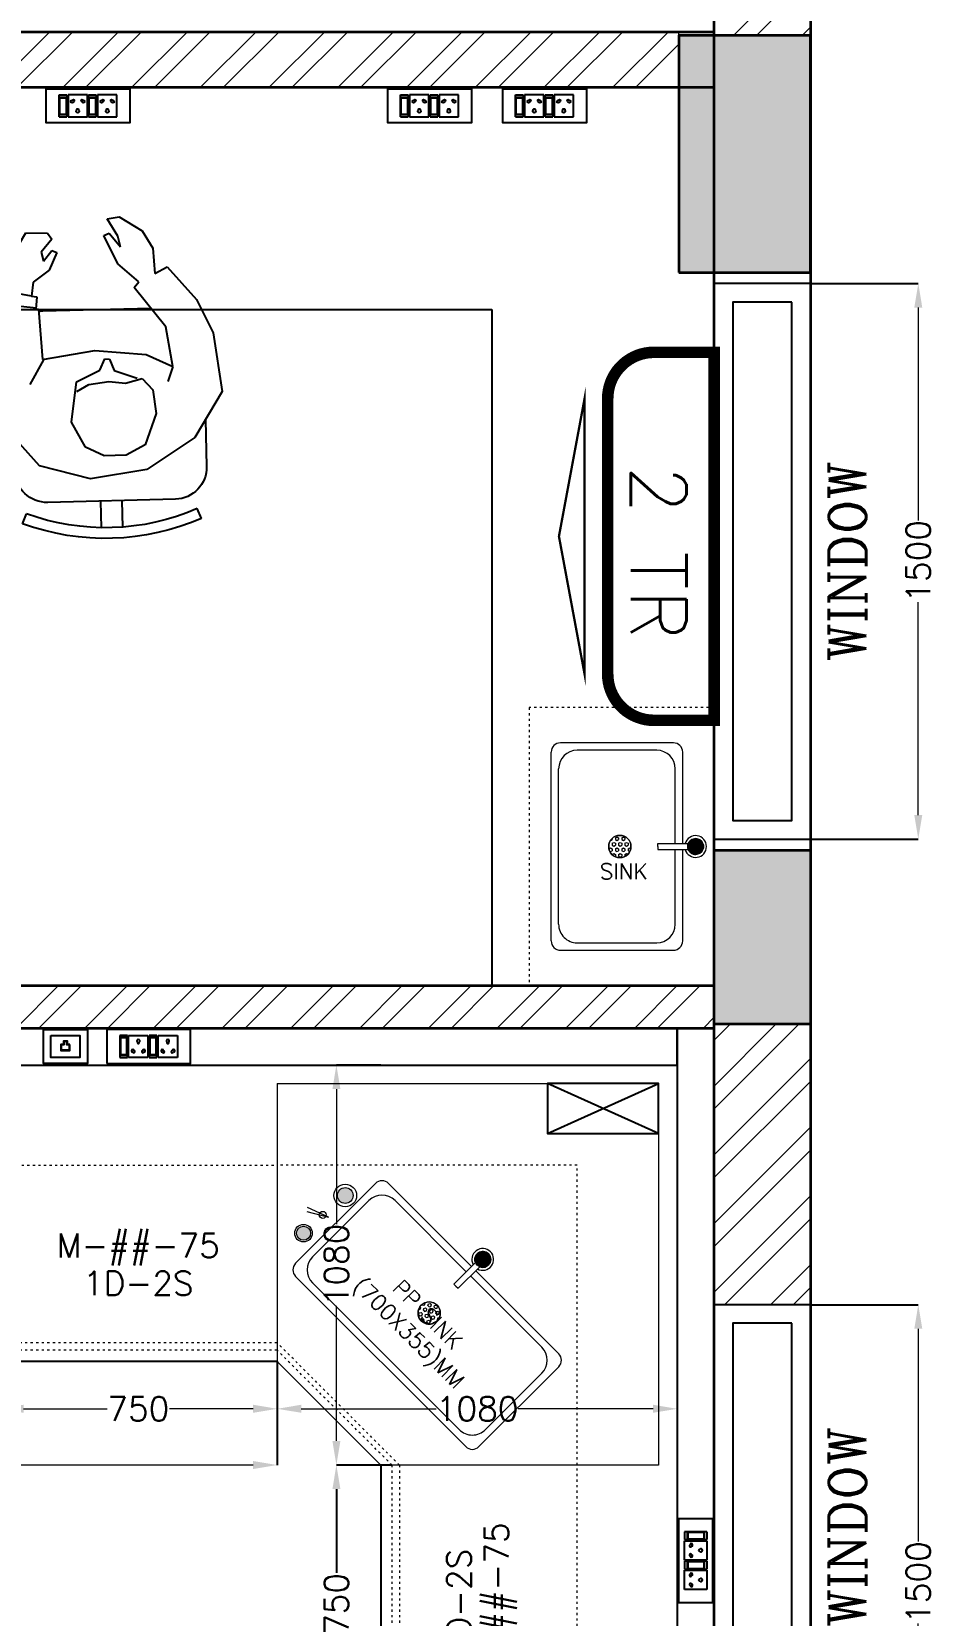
# Model space of a CAD drawing. Extents: x -52083 to 49512, y -145230 to 20224.
# Drawn here: x -26161 to -23734, y -126007 to -121731 of the extents above; entities that cross this region are included whole.
import ezdxf
from ezdxf.enums import TextEntityAlignment as Align

# ---------------------------------------------------------------- set-up
doc = ezdxf.new("R2010")
doc.units = 0
doc.header["$LTSCALE"] = 0.5
doc.header["$MEASUREMENT"] = 0
doc.header["$PDMODE"] = 32
doc.linetypes.add('ACAD_ISO03W100', pattern=[30, 12, -18])
for name, color, linetype, lineweight in [('0-1 AC UNIT', 8, 'Continuous', 25), ('COL', 1, 'Continuous', 35), ('DIM', 3, 'Continuous', 5), ('Hatch-1', 8, 'Continuous', 5), ('Sa-Block Text', 7, 'Continuous', 18), ('wall-1', 7, 'Continuous', 35)]:
    doc.layers.add(name, color=color, linetype=linetype, lineweight=lineweight)
for name, color, linetype in [('GODREJ CHAIR', 22, 'Continuous'), ('Godrej Furniture', 21, 'Continuous'), ('LABOFAB', 7, 'Continuous'), ('PDF_Text', 5, 'Continuous'), ('SA-6MRP', 1, 'Continuous'), ('SA-6MUP', 223, 'Continuous'), ('SA-FUR', 3, 'Continuous'), ('SA-Lan', 3, 'Continuous')]:
    doc.layers.add(name, color=color, linetype=linetype)
doc.styles.add('RomanS', font='romans.shx')
doc.styles.get("Standard").update_dxf_attribs({"font": 'romans.shx'})
doc.dimstyles.new('Sa-dim', dxfattribs={"dimtxt": 65, "dimasz": 65, "dimexe": 0, "dimexo": 0, "dimtad": 0, "dimdec": 0, "dimdsep": 46, "dimtxsty": 'Standard', "dimcen": 0, "dimclrd": 256, "dimclre": 7, "dimclrt": 1, "dimadec": 0, "dimazin": 0, "dimtfac": 1, "dimtdec": 0, "dimtmove": 0, "dimatfit": 3, "dimfxl": 1, "dimlwd": -1, "dimarcsym": 0})
pattern_1 = [(45, (22946.7, -16431.28), (-92.80777, 92.80777), []), (45, (23008.57, -16431.28), (-92.80777, 92.80777), [])]

# ---------------------------------------------------------------- blocks, each defined once
blk = doc.blocks.new('*U109')
at = {"color": 5}
blk.add_wipeout([(50, 400), (50, 240), (1450, 240), (1450, 400)], dxfattribs=at)
blk.add_wipeout([(0, 450), (0, 190), (1500, 190), (1500, 450)], dxfattribs=at)
for points in [[(0, 450), (0, 190), (1500, 190), (1500, 450)], [(50, 400), (50, 240), (1450, 240), (1450, 400)]]:
    blk.add_lwpolyline(points, close=True, dxfattribs=at)
blk = doc.blocks.new('*D950')
at = {"layer": 'Defpoints', "color": 0}
for p in [(-24057.5, -122410.7), (-23766.3, -122410.7), (-24057.5, -123910.7)]:
    blk.add_point(p, dxfattribs=at)
at = {"layer": 'DIM', "color": 7, "lineweight": -2}
for p, q in [((-24057.5, -122410.7), (-23766.3, -122410.7)), ((-24057.5, -123910.7), (-23766.3, -123910.7))]:
    blk.add_line(p, q, dxfattribs=at)
at = {"layer": 'DIM'}
for p, q in [((-23766.3, -122475.7), (-23766.3, -123050.2)), ((-23766.3, -123845.7), (-23766.3, -123271.2))]:
    blk.add_line(p, q, dxfattribs=at)
for points in [[(-23777.1, -122475.7), (-23755.5, -122475.7), (-23766.3, -122410.7)], [(-23777.1, -123845.7), (-23755.5, -123845.7), (-23766.3, -123910.7)]]:
    blk.add_solid(points, dxfattribs=at)
at = {"layer": 'DIM', "color": 1, "insert": (-23766.3, -123160.7), "char_height": 65, "attachment_point": 5, "rotation": 90}
blk.add_mtext('1500', dxfattribs=at)
blk = doc.blocks.new('*D960')
at = {"layer": 'Defpoints', "color": 0}
for p in [(-24057.5, -125167.9), (-23766.3, -125167.9), (-24057.5, -126667.9)]:
    blk.add_point(p, dxfattribs=at)
at = {"layer": 'DIM', "color": 7, "lineweight": -2}
for p, q in [((-24057.5, -125167.9), (-23766.3, -125167.9)), ((-24057.5, -126667.9), (-23766.3, -126667.9))]:
    blk.add_line(p, q, dxfattribs=at)
at = {"layer": 'DIM'}
for p, q in [((-23766.3, -125232.9), (-23766.3, -125807.4)), ((-23766.3, -126602.9), (-23766.3, -126028.4))]:
    blk.add_line(p, q, dxfattribs=at)
for points in [[(-23777.1, -125232.9), (-23755.5, -125232.9), (-23766.3, -125167.9)], [(-23777.1, -126602.9), (-23755.5, -126602.9), (-23766.3, -126667.9)]]:
    blk.add_solid(points, dxfattribs=at)
at = {"layer": 'DIM', "color": 1, "insert": (-23766.3, -125917.9), "char_height": 65, "attachment_point": 5, "rotation": 90}
blk.add_mtext('1500', dxfattribs=at)
blk = doc.blocks.new('750MM CONER CABINET')
at = {"layer": 'LABOFAB', "color": 96, "lineweight": 13, "true_color": 0x008500}
for p, q in [((-280, 1030), (750, 1030)), ((-280, 1030), (-280, 280)), ((750, 1030), (750, 0)), ((0, 0), (-280, 280)), ((750, 0), (0, 0))]:
    blk.add_line(p, q, dxfattribs=at)
at = {"layer": 'LABOFAB', "color": 230, "linetype": 'ACAD_ISO03W100', "lineweight": 13}
for p, q in [((530, 810), (-280, 810)), ((530, 0), (530, 810)), ((50, 0), (-280, 330)), ((30, 0), (-280, 310))]:
    blk.add_line(p, q, dxfattribs=at)
blk = doc.blocks.new('A$Ca55ee631')
at = {"layer": 'SA-FUR', "color": 1}
for p, q in [((0, 0), (135, 300)), ((0, 300), (135, 0))]:
    blk.add_line(p, q, dxfattribs=at)
blk.add_lwpolyline([(0, 0), (135, 0), (135, 300), (0, 300)], close=True, dxfattribs=at)
blk = doc.blocks.new('*D1023')
at = {"layer": 'Defpoints', "color": 0}
for p in [(-25337.6, -124520.7), (-25217.5, -124520.7), (-25217.5, -125600.7)]:
    blk.add_point(p, dxfattribs=at)
at = {"layer": 'DIM', "color": 7, "lineweight": -2}
for p, q in [((-25217.5, -124520.7), (-25337.6, -124520.7)), ((-25217.5, -125600.7), (-25337.6, -125600.7))]:
    blk.add_line(p, q, dxfattribs=at)
at = {"layer": 'DIM'}
for p, q in [((-25337.6, -124585.7), (-25337.6, -124950.2)), ((-25337.6, -125535.7), (-25337.6, -125171.2))]:
    blk.add_line(p, q, dxfattribs=at)
for points in [[(-25348.4, -124585.7), (-25326.8, -124585.7), (-25337.6, -124520.7)], [(-25348.4, -125535.7), (-25326.8, -125535.7), (-25337.6, -125600.7)]]:
    blk.add_solid(points, dxfattribs=at)
at = {"layer": 'DIM', "color": 1, "insert": (-25337.6, -125060.7), "char_height": 65, "attachment_point": 5, "rotation": 90}
blk.add_mtext('1080', dxfattribs=at)
blk = doc.blocks.new('*D1024')
at = {"layer": 'Defpoints', "color": 0}
for p in [(-25497.5, -125333.4), (-24417.5, -125333.4), (-24417.5, -125448.9)]:
    blk.add_point(p, dxfattribs=at)
at = {"layer": 'DIM', "color": 7, "lineweight": -2}
for p, q in [((-25497.5, -125333.4), (-25497.5, -125448.9)), ((-24417.5, -125333.4), (-24417.5, -125448.9))]:
    blk.add_line(p, q, dxfattribs=at)
at = {"layer": 'DIM'}
for p, q in [((-25432.5, -125448.9), (-25068, -125448.9)), ((-24482.5, -125448.9), (-24847, -125448.9))]:
    blk.add_line(p, q, dxfattribs=at)
for points in [[(-25432.5, -125438), (-25432.5, -125459.7), (-25497.5, -125448.9)], [(-24482.5, -125438), (-24482.5, -125459.7), (-24417.5, -125448.9)]]:
    blk.add_solid(points, dxfattribs=at)
at = {"layer": 'DIM', "color": 1, "insert": (-24957.5, -125448.9), "char_height": 65, "attachment_point": 5}
blk.add_mtext('1080', dxfattribs=at)
blk = doc.blocks.new('*U609')
at = {"layer": 'SA-FUR', "color": 230, "linetype": 'ACAD_ISO03W100', "lineweight": 13}
blk.add_line((750, 20), (0, 20), dxfattribs=at)
blk.add_lwpolyline([(0, 500), (750, 500), (750, 0), (0, 0)], close=True, dxfattribs=at)
at = {"layer": 'SA-FUR', "color": 7}
for tag, p in [('TAG', (375, 250)), ('TAG-2', (375, 148.4))]:
    blk.add_attdef(tag, text='', height=65, dxfattribs=at).set_placement(p, align=Align.CENTER)
blk = doc.blocks.new('*D1128')
at = {"layer": 'Defpoints', "color": 0}
for p in [(-26247.5, -125320.7), (-25497.5, -125320.7), (-25497.5, -125448.9)]:
    blk.add_point(p, dxfattribs=at)
at = {"layer": 'DIM', "color": 7, "lineweight": -2}
for p, q in [((-26247.5, -125320.7), (-26247.5, -125448.9)), ((-25497.5, -125320.7), (-25497.5, -125448.9))]:
    blk.add_line(p, q, dxfattribs=at)
at = {"layer": 'DIM'}
for p, q in [((-26182.5, -125448.9), (-25956.7, -125448.9)), ((-25562.5, -125448.9), (-25788.3, -125448.9))]:
    blk.add_line(p, q, dxfattribs=at)
for points in [[(-26182.5, -125438), (-26182.5, -125459.7), (-26247.5, -125448.9)], [(-25562.5, -125438), (-25562.5, -125459.7), (-25497.5, -125448.9)]]:
    blk.add_solid(points, dxfattribs=at)
at = {"layer": 'DIM', "color": 1, "insert": (-25872.5, -125448.9), "char_height": 65, "attachment_point": 5}
blk.add_mtext('750', dxfattribs=at)
blk = doc.blocks.new('*D1129')
at = {"layer": 'Defpoints', "color": 0}
for p in [(-29697.5, -125320.7), (-25497.5, -125320.7), (-29697.5, -125600.7)]:
    blk.add_point(p, dxfattribs=at)
at = {"layer": 'DIM', "color": 7, "lineweight": -2}
for p, q in [((-29697.5, -125320.7), (-29697.5, -125600.7)), ((-25497.5, -125320.7), (-25497.5, -125600.7))]:
    blk.add_line(p, q, dxfattribs=at)
at = {"layer": 'DIM'}
for p, q in [((-29632.5, -125600.7), (-27712.7, -125600.7)), ((-25562.5, -125600.7), (-27482.4, -125600.7))]:
    blk.add_line(p, q, dxfattribs=at)
for points in [[(-29632.5, -125589.9), (-29632.5, -125611.5), (-29697.5, -125600.7)], [(-25562.5, -125589.9), (-25562.5, -125611.5), (-25497.5, -125600.7)]]:
    blk.add_solid(points, dxfattribs=at)
at = {"layer": 'DIM', "color": 1, "insert": (-27597.5, -125600.7), "char_height": 65, "attachment_point": 5}
blk.add_mtext('4200', dxfattribs=at)
blk = doc.blocks.new('*U614')
for points in [[(-59.4, 46), (59.4, 46), (59.4, -46), (-59.4, -46)], [(-39.1, 29.8), (39.1, 29.8), (39.1, -29.8), (-39.1, -29.8)], [(12.4, 5.6), (5.4, 5.6), (5.4, 14.6), (-5.4, 14.6), (-5.4, 5.6), (-12.4, 5.6), (-12.4, -10.5), (12.4, -10.5)], [(11.1, 4.3), (4.1, 4.3), (4.1, 13.4), (-4.1, 13.4), (-4.1, 4.3), (-11.1, 4.3), (-11.1, -9.2), (11.1, -9.2)]]:
    blk.add_lwpolyline(points, close=True)
at = {"layer": 'Sa-Block Text', "flags": 1}
for tag, p in [('PROJECTNAME', (15.2, 670.6)), ('FLOOR', (15.2, 581.1)), ('LABNAME', (15.2, 471.6)), ('ITEMNO:', (15.2, 374.3))]:
    blk.add_attdef(tag, text='', height=65, dxfattribs=at).set_placement(p, align=Align.MIDDLE_CENTER)
at = {"layer": 'Sa-Block Text'}
blk.add_attdef('CATALOGUE', text='', height=65, dxfattribs=at).set_placement((15.2, 223), align=Align.MIDDLE_CENTER)
blk = doc.blocks.new('*U613')
for p, q in [((-78.1, 29.8), (-78.1, -29.8)), ((-78.1, 29.8), (-78.1, -29.8)), ((-57.3, 29.8), (-78.1, 29.8)), ((-78.1, 29.8), (-57.3, 29.8)), ((-76.3, 23.3), (-76.3, -23.3)), ((-59.1, 23.3), (-76.3, 23.3)), ((-59.1, -23.3), (-59.1, 23.3)), ((-57.3, -29.8), (-57.3, 29.8)), ((-53.9, 29.8), (-1.7, 29.8)), ((-53.9, -29.8), (-53.9, 29.8)), ((-1.7, 29.8), (-1.7, -29.8)), ((1.7, 29.8), (1.7, -29.8)), ((1.7, 29.8), (1.7, -29.8)), ((22.5, 29.8), (1.7, 29.8)), ((1.7, 29.8), (22.5, 29.8)), ((3.5, 23.3), (3.5, -23.3)), ((20.7, 23.3), (3.5, 23.3)), ((20.7, -23.3), (20.7, 23.3)), ((22.5, -29.8), (22.5, 29.8)), ((25.9, -29.8), (25.9, 29.8)), ((25.9, 29.8), (78.1, 29.8)), ((78.1, 29.8), (78.1, -29.8)), ((-78.1, -29.8), (-57.3, -29.8)), ((-76.3, -21.2), (-59.1, -21.2)), ((-76.3, -23.3), (-59.1, -23.3)), ((-1.7, -29.8), (-53.9, -29.8)), ((1.7, -29.8), (22.5, -29.8)), ((3.5, -21.2), (20.7, -21.2)), ((3.5, -23.3), (20.7, -23.3)), ((78.1, -29.8), (25.9, -29.8))]:
    blk.add_line(p, q)
blk.add_lwpolyline([(-113, -46), (113, -46), (113, 46), (-113, 46)], close=True)
for centre, radius, start, end in [((-27.8, 14.7), 4.06, 307.1584, 232.8416), ((-27.8, 10.6), 2.59, 161.4031, 18.5969), ((52, 14.7), 4.06, 307.1584, 232.8416), ((52, 10.6), 2.59, 161.4031, 18.5969), ((-42.7, -11.6), 3.5, 5.2689, 272.51), ((-39.9, -14), 2.82, 202.6838, 75.0951), ((-15.7, -14), 2.82, 104.9049, 337.3162), ((-12.9, -11.6), 3.5, 267.49, 174.7311), ((37.1, -11.6), 3.5, 5.2689, 272.51), ((39.9, -14), 2.82, 202.6838, 75.0951), ((64.1, -14), 2.82, 104.9049, 337.3162), ((66.9, -11.6), 3.5, 267.49, 174.7311)]:
    blk.add_arc(centre, radius, start, end)
at = {"layer": 'Sa-Block Text', "flags": 1}
for tag, p in [('PROJECTNAME', (14.8, 619.1)), ('FLOOR', (14.8, 529.6)), ('LABNAME', (14.8, 420.1)), ('ITEMNO:', (14.8, 322.8))]:
    blk.add_attdef(tag, text='', height=65, dxfattribs=at).set_placement(p, align=Align.MIDDLE_CENTER)
at = {"layer": 'Sa-Block Text'}
blk.add_attdef('CATALOGUE', text='', height=65, dxfattribs=at).set_placement((14.8, 173.9), align=Align.MIDDLE_CENTER)
blk = doc.blocks.new('PP SINK-700X355')
at = {"linetype": 'ByBlock', "lineweight": 5, "ltscale": 10}
blk.add_hatch(color=3, dxfattribs=at).paths.add_polyline_path([(-21.4, 389.9, 1), (21.4, 389.9, 1)])
at = {"linetype": 'ByBlock', "lineweight": 5}
h = blk.add_hatch(dxfattribs=at)
h.set_pattern_fill('HEX', color=3, scale=40, style=0)
h.set_pattern_definition([(1e-09, (-34097.917, -448425.806), (-2e-10, 8.66025404), [5, -10]), (120, (-34097.917, -448425.806), (-7.5, -4.33012702), [5, -10]), (60, (-34092.917, -448425.806), (-7.5, 4.33012702), [5, -10])])
h.paths.add_polyline_path([(-30, 185.2, 1), (30, 185.2, 1)])
at = {"color": 3, "linetype": 'ByBlock', "lineweight": 5}
for p, q in [((-8.1, 355), (-325, 355)), ((325, 355), (8.1, 355)), ((-350, 330), (-350, 25)), ((-8.1, 335), (-280, 335)), ((280, 335), (8.1, 335)), ((350, 25), (350, 330)), ((-330, 285), (-330, 70)), ((330, 70), (330, 285)), ((325, 0), (-325, 0)), ((280, 20), (-280, 20))]:
    blk.add_line(p, q, dxfattribs=at)
at = {"color": 3, "linetype": 'ByBlock', "lineweight": 5, "ltscale": 10}
for p, q in [((-8.1, 287.6), (-8.1, 370.1)), ((8.1, 287.6), (8.1, 370.1)), ((0, 287.6), (-8.1, 287.6)), ((0, 287.6), (8.1, 287.6))]:
    blk.add_line(p, q, dxfattribs=at)
blk.add_circle((0, 389.9), 21.4, dxfattribs=at)
at = {"color": 3, "linetype": 'ByBlock', "lineweight": 5}
blk.add_circle((0, 185.2), 30, dxfattribs=at)
at = {"color": 3, "linetype": 'ByBlock', "lineweight": 5, "ltscale": 10}
for radius, start, end in [(29.4, 285.896, 254.104), (21.4, 292.1607, 247.8393)]:
    blk.add_arc((0, 389.9), radius, start, end, dxfattribs=at)
at = {"color": 3, "linetype": 'ByBlock', "lineweight": 5}
for centre, radius, start, end in [((-325, 330), 25, 90, 180), ((325, 330), 25, 0, 90), ((-280, 285), 50, 90, 180), ((280, 285), 50, 0, 90), ((0, 185.2), 30, 0, 180), ((0, 185.2), 30, 180, 0), ((-280, 70), 50, 180, 270), ((280, 70), 50, 270, 0), ((-325, 25), 25, 180, 270), ((325, 25), 25, 270, 0)]:
    blk.add_arc(centre, radius, start, end, dxfattribs=at)
blk = doc.blocks.new('*U683')
at = {"layer": '0-1 AC UNIT', "color": 3, "const_width": 31.2}
blk.add_lwpolyline([(-272.5, -287.5), (471.2, -287.5, 0.414214), (596.2, -162.5), (596.2, 0), (-397.5, 0), (-397.5, -162.5, 0.414214)], format="xyb", close=True, dxfattribs=at)
at = {"layer": '0-1 AC UNIT', "color": 3, "const_width": 6.25}
blk.add_lwpolyline([(471.2, -350), (99.4, -419.2), (-272.5, -350), (471.2, -350)], dxfattribs=at)
blk = doc.blocks.new('*U615')
at = {"ltscale": 300}
for p, q in [((-78.1, 29.8), (-78.1, -29.8)), ((-78.1, 29.8), (-78.1, -29.8)), ((-57.3, 29.8), (-78.1, 29.8)), ((-78.1, 29.8), (-57.3, 29.8)), ((-76.3, 23.3), (-76.3, -23.3)), ((-59.1, 23.3), (-76.3, 23.3)), ((-59.1, -23.3), (-59.1, 23.3)), ((-57.3, -29.8), (-57.3, 29.8)), ((-53.9, 29.8), (-1.7, 29.8)), ((-53.9, -29.8), (-53.9, 29.8)), ((-1.7, 29.8), (-1.7, -29.8)), ((1.7, 29.8), (1.7, -29.8)), ((1.7, 29.8), (1.7, -29.8)), ((22.5, 29.8), (1.7, 29.8)), ((1.7, 29.8), (22.5, 29.8)), ((3.5, 23.3), (3.5, -23.3)), ((20.7, 23.3), (3.5, 23.3)), ((20.7, -23.3), (20.7, 23.3)), ((22.5, -29.8), (22.5, 29.8)), ((25.9, -29.8), (25.9, 29.8)), ((25.9, 29.8), (78.1, 29.8)), ((78.1, 29.8), (78.1, -29.8)), ((-78.1, -29.8), (-57.3, -29.8)), ((-76.3, -21.2), (-59.1, -21.2)), ((-76.3, -23.3), (-59.1, -23.3)), ((-1.7, -29.8), (-53.9, -29.8)), ((1.7, -29.8), (22.5, -29.8)), ((3.5, -21.2), (20.7, -21.2)), ((3.5, -23.3), (20.7, -23.3)), ((78.1, -29.8), (25.9, -29.8))]:
    blk.add_line(p, q, dxfattribs=at)
blk.add_lwpolyline([(-113, -46), (113, -46), (113, 46), (-113, 46)], close=True, dxfattribs=at)
for centre, radius, start, end in [((-27.8, 14.7), 4.06, 307.1584, 232.8416), ((-27.8, 10.6), 2.59, 161.4031, 18.5969), ((52, 14.7), 4.06, 307.1584, 232.8416), ((52, 10.6), 2.59, 161.4031, 18.5969), ((-42.7, -11.6), 3.5, 5.2689, 272.51), ((-39.9, -14), 2.82, 202.6838, 75.0951), ((-15.7, -14), 2.82, 104.9049, 337.3162), ((-12.9, -11.6), 3.5, 267.49, 174.7311), ((37.1, -11.6), 3.5, 5.2689, 272.51), ((39.9, -14), 2.82, 202.6838, 75.0951), ((64.1, -14), 2.82, 104.9049, 337.3162), ((66.9, -11.6), 3.5, 267.49, 174.7311)]:
    blk.add_arc(centre, radius, start, end, dxfattribs=at)
at = {"layer": 'Sa-Block Text', "flags": 1}
for tag, p in [('PROJECTNAME', (102.4, 776)), ('FLOOR', (102.4, 686.5)), ('LABNAME', (102.4, 577)), ('ITEMNO:', (102.4, 479.7))]:
    blk.add_attdef(tag, text='', height=65, dxfattribs=at).set_placement(p, align=Align.MIDDLE_CENTER)
at = {"layer": 'Sa-Block Text'}
blk.add_attdef('CATALOGUE', text='', height=65, dxfattribs=at).set_placement((102.4, 360.5), align=Align.MIDDLE_CENTER)
blk = doc.blocks.new('*U605')
at = {"ltscale": 300}
for p, q in [((-78.1, 29.8), (-78.1, -29.8)), ((-78.1, 29.8), (-78.1, -29.8)), ((-57.3, 29.8), (-78.1, 29.8)), ((-78.1, 29.8), (-57.3, 29.8)), ((-76.3, 23.3), (-76.3, -23.3)), ((-59.1, 23.3), (-76.3, 23.3)), ((-59.1, -23.3), (-59.1, 23.3)), ((-57.3, -29.8), (-57.3, 29.8)), ((-53.9, 29.8), (-1.7, 29.8)), ((-53.9, -29.8), (-53.9, 29.8)), ((-1.7, 29.8), (-1.7, -29.8)), ((1.7, 29.8), (1.7, -29.8)), ((1.7, 29.8), (1.7, -29.8)), ((22.5, 29.8), (1.7, 29.8)), ((1.7, 29.8), (22.5, 29.8)), ((3.5, 23.3), (3.5, -23.3)), ((20.7, 23.3), (3.5, 23.3)), ((20.7, -23.3), (20.7, 23.3)), ((22.5, -29.8), (22.5, 29.8)), ((25.9, -29.8), (25.9, 29.8)), ((25.9, 29.8), (78.1, 29.8)), ((78.1, 29.8), (78.1, -29.8)), ((-78.1, -29.8), (-57.3, -29.8)), ((-76.3, -21.2), (-59.1, -21.2)), ((-76.3, -23.3), (-59.1, -23.3)), ((-1.7, -29.8), (-53.9, -29.8)), ((1.7, -29.8), (22.5, -29.8)), ((3.5, -21.2), (20.7, -21.2)), ((3.5, -23.3), (20.7, -23.3)), ((78.1, -29.8), (25.9, -29.8))]:
    blk.add_line(p, q, dxfattribs=at)
blk.add_lwpolyline([(-113, -46), (113, -46), (113, 46), (-113, 46)], close=True, dxfattribs=at)
for centre, radius, start, end in [((-27.8, 14.7), 4.06, 307.1584, 232.8416), ((-27.8, 10.6), 2.59, 161.4031, 18.5969), ((52, 14.7), 4.06, 307.1584, 232.8416), ((52, 10.6), 2.59, 161.4031, 18.5969), ((-42.7, -11.6), 3.5, 5.2689, 272.51), ((-39.9, -14), 2.82, 202.6838, 75.0951), ((-15.7, -14), 2.82, 104.9049, 337.3162), ((-12.9, -11.6), 3.5, 267.49, 174.7311), ((37.1, -11.6), 3.5, 5.2689, 272.51), ((39.9, -14), 2.82, 202.6838, 75.0951), ((64.1, -14), 2.82, 104.9049, 337.3162), ((66.9, -11.6), 3.5, 267.49, 174.7311)]:
    blk.add_arc(centre, radius, start, end, dxfattribs=at)
at = {"layer": 'Sa-Block Text', "flags": 1}
for tag, p in [('PROJECTNAME', (102.4, 776)), ('FLOOR', (102.4, 686.5)), ('LABNAME', (102.4, 577)), ('ITEMNO:', (102.4, 479.7))]:
    blk.add_attdef(tag, text='', height=65, dxfattribs=at).set_placement(p, align=Align.MIDDLE_CENTER)
at = {"layer": 'Sa-Block Text'}
blk.add_attdef('CATALOGUE', text='', height=65, dxfattribs=at).set_placement((102.4, 360.5), align=Align.MIDDLE_CENTER)
blk = doc.blocks.new('CHMAN')
at = {"layer": 'GODREJ CHAIR', "linetype": 'ByBlock'}
for p, q in [((-17.5, 234.5), (62, 271.2)), ((62, 271.2), (199.9, 288.9)), ((199.9, 288.9), (306.2, 222.2)), ((-95.8, 167.3), (-17.5, 234.5)), ((306.2, 222.2), (378.7, 107.9)), ((-81, 138.3), (-95.8, 167.3)), ((45.1, 161.1), (-49.5, 88.9)), ((138.1, 174.5), (45.1, 161.1)), ((108.7, 112.9), (138.1, 174.5)), ((138.1, 174.5), (173.3, 162.5)), ((-182.1, 110.6), (-140.9, 134.8)), ((-140.9, 134.8), (-81, 138.3)), ((95.8, -7.3), (108.7, 112.9)), ((164.4, 102.4), (191.8, 126.9)), ((191.8, 126.9), (247.3, 132.9)), ((247.3, 132.9), (320.2, 105.3)), ((-216.3, 58), (-182.1, 110.6)), ((-62.2, 100.2), (-105.7, 51.8)), ((-49.5, 88.9), (-62.2, 100.2)), ((144.1, 36.6), (163.6, 90.8)), ((174.5, 62.6), (164.4, 102.4)), ((320.2, 105.3), (343.8, 60)), ((378.7, 107.9), (397, -25.4)), ((-211.8, 29.6), (-216.3, 58)), ((-170.7, 53.1), (-211.8, 29.6)), ((-178.3, 33.2), (-145.5, 58.8)), ((-105.7, 51.8), (-173.3, 20.2)), ((-145.5, 58.8), (-170.7, 53.1)), ((169.4, 23.6), (174.5, 62.6)), ((343.8, 60), (343.8, 8.7)), ((-173.3, 20.2), (-178.3, 33.2)), ((115.9, 15.7), (117.4, 26.5)), ((142.7, 3.4), (115.9, 15.7)), ((117.4, 26.5), (144.1, 36.6)), ((168.4, -52.4), (142.7, 3.4)), ((175.9, -23.3), (169.4, 23.6)), ((343.8, 8.7), (322.1, -34.6)), ((113.8, -130.6), (95.8, -7.3)), ((191.1, -52.2), (175.9, -23.3)), ((322.1, -34.6), (263, -66.2)), ((397, -25.4), (363.5, -144.3)), ((263, -66.2), (168.4, -52.4)), ((-184.1, -162.3), (-181.7, -111.2)), ((-181.7, -111.2), (-167.6, -101.9)), ((-167.6, -101.9), (-137.5, -127.4)), ((-141.3, -102), (-135.8, -90.6)), ((-116.4, -122.6), (-141.3, -102)), ((-135.8, -90.6), (-95.1, -109.6)), ((-95.1, -109.6), (-68.2, -147.9)), ((-137.5, -127.4), (-116.4, -122.6)), ((-68.2, -147.9), (-34.8, -152.5)), ((-34.8, -152.5), (-33.6, -140)), ((-33.6, -140), (-4.5, -143.5)), ((-6.9, -142), (-16, -216.9)), ((-4.5, -143.5), (-3.9, -137.3)), ((-3.9, -137.3), (113.8, -130.6)), ((115.3, -128.3), (171.8, -161.6)), ((363.5, -144.3), (257, -235.4)), ((-134.6, -193.5), (-184.1, -162.3)), ((-102.3, -184.1), (-134.6, -193.5)), ((-47, -213.9), (-102.3, -184.1)), ((-34.8, -152.5), (-48.5, -216.3)), ((-15.6, -218.8), (-47, -213.9)), ((80.5, -241.4), (-15.6, -218.8)), ((205, -255.4), (80.5, -241.4)), ((257, -235.4), (205, -255.4))]:
    blk.add_line(p, q, dxfattribs=at)
at = {"layer": 'GODREJ CHAIR'}
for p, q in [((264.6, 248.3), (375, 248.3)), ((496.5, 232.8), (473.3, 223.4)), ((450, 173.3), (450, -126.7)), ((0, -126.7), (0, 126.7)), ((512.9, 48.1), (450, 48.1)), ((512.9, -1.9), (450, -1.9)), ((498.5, -187), (475.3, -177.6)), ((375, -201.7), (296.5, -201.7))]:
    blk.add_line(p, q, dxfattribs=at)
at = {"layer": 'GODREJ CHAIR', "extrusion": (0, 0, -1)}
for centre, major_axis, start_param, end_param in [((375, 173.3), (-53, 53), 0.785398, 2.356194), ((-26.7, 20.4), (381.6, 381.6), 0.399692, 1.160927), ((-26.7, 20.4), (-399.3, 399.3), 1.970488, 2.732174), ((75, -126.7), (-53, 53), 5.359292, 5.497787), ((375, -126.7), (53, 53), 0.785398, 2.356194)]:
    blk.add_ellipse(centre, major_axis=major_axis, ratio=1, start_param=start_param, end_param=end_param, dxfattribs=at)
blk = doc.blocks.new('*D1216')
at = {"color": 7, "lineweight": -2}
for p, q in [((-25187.5, -125600.7), (-25337.6, -125600.7)), ((-25187.5, -126350.7), (-25337.6, -126350.7))]:
    blk.add_line(p, q, dxfattribs=at)
for p, q in [((-25337.6, -125665.7), (-25337.6, -125891.5)), ((-25337.6, -126285.7), (-25337.6, -126059.9))]:
    blk.add_line(p, q)
for points in [[(-25348.4, -125665.7), (-25326.8, -125665.7), (-25337.6, -125600.7)], [(-25348.4, -126285.7), (-25326.8, -126285.7), (-25337.6, -126350.7)]]:
    blk.add_solid(points)
at = {"layer": 'Defpoints', "color": 0}
for p in [(-25187.5, -125600.7), (-25337.6, -126350.7), (-25187.5, -126350.7)]:
    blk.add_point(p, dxfattribs=at)
at = {"color": 1, "insert": (-25337.6, -125975.7), "char_height": 65, "attachment_point": 5, "rotation": 90}
blk.add_mtext('750', dxfattribs=at)
blk = doc.blocks.new('PP SINK(560X355)')
at = {"linetype": 'ByBlock', "lineweight": 5, "ltscale": 10}
blk.add_hatch(color=3, dxfattribs=at).paths.add_polyline_path([(258.6, 389.9, 1), (301.4, 389.9, 1)])
at = {"linetype": 'ByBlock', "lineweight": 5}
h = blk.add_hatch(dxfattribs=at)
h.set_pattern_fill('HEX', color=3, scale=40, style=0)
h.set_pattern_definition([(0, (-33817.9174, -448425.806), (0, 8.66025404), [5, -10]), (120, (-33817.9174, -448425.806), (-7.5, -4.33012702), [5, -10]), (60, (-33812.9174, -448425.806), (-7.5, 4.33012702), [5, -10])])
h.paths.add_polyline_path([(250, 185.2, 1), (310, 185.2, 1)])
at = {"color": 3, "linetype": 'ByBlock', "lineweight": 5}
for p, q in [((271.9, 355), (25, 355)), ((535, 355), (288.1, 355)), ((0, 330), (0, 25)), ((271.9, 335), (70, 335)), ((490, 335), (288.1, 335)), ((560, 25), (560, 330)), ((20, 285), (20, 70)), ((540, 70), (540, 285)), ((535, 0), (25, 0)), ((490, 20), (70, 20))]:
    blk.add_line(p, q, dxfattribs=at)
at = {"color": 3, "linetype": 'ByBlock', "lineweight": 5, "ltscale": 10}
for p, q in [((271.9, 287.6), (271.9, 370.1)), ((288.1, 287.6), (288.1, 370.1)), ((280, 287.6), (271.9, 287.6)), ((280, 287.6), (288.1, 287.6))]:
    blk.add_line(p, q, dxfattribs=at)
blk.add_circle((280, 389.9), 21.4, dxfattribs=at)
at = {"color": 3, "linetype": 'ByBlock', "lineweight": 5}
blk.add_circle((280, 185.2), 30, dxfattribs=at)
at = {"color": 3, "linetype": 'ByBlock', "lineweight": 5, "ltscale": 10}
for radius, start, end in [(29.4, 285.896, 254.104), (21.4, 292.1607, 247.8393)]:
    blk.add_arc((280, 389.9), radius, start, end, dxfattribs=at)
at = {"color": 3, "linetype": 'ByBlock', "lineweight": 5}
for centre, radius, start, end in [((25, 330), 25, 90, 180), ((535, 330), 25, 0, 90), ((70, 285), 50, 90, 180), ((490, 285), 50, 0, 90), ((280, 185.2), 30, 0, 180), ((280, 185.2), 30, 180, 0), ((70, 70), 50, 180, 270), ((490, 70), 50, 270, 0), ((25, 25), 25, 180, 270), ((535, 25), 25, 270, 0)]:
    blk.add_arc(centre, radius, start, end, dxfattribs=at)
blk = doc.blocks.new('BARE')
at = {"layer": 'COL'}
h = blk.add_hatch(color=256, dxfattribs=at)
h.dxf.hatch_style = 1
h.paths.add_polyline_path([(-6505.5, -24684.6), (-6860.5, -24684.6), (-6860.5, -25324.6), (-6505.5, -25324.6)])
h = blk.add_hatch(color=256, dxfattribs=at)
h.dxf.hatch_style = 1
h.paths.add_polyline_path([(-6505.5, -26884.6), (-6765.5, -26884.6), (-6765.5, -27354.6), (-6505.5, -27354.6)])
at = {"layer": 'Hatch-1'}
h = blk.add_hatch(dxfattribs=at)
h.set_pattern_fill('ANSI32,_O', color=256, scale=350)
h.set_pattern_definition(pattern_1)
h.paths.add_polyline_path([(-6765.5, -22394.6), (-6505.5, -22394.6), (-6505.5, -24684.6), (-6765.5, -24684.6)])
h = blk.add_hatch(dxfattribs=at)
h.set_pattern_fill('ANSI32,_O', color=256, scale=350)
h.set_pattern_definition(pattern_1)
h.paths.add_polyline_path([(-6860.5, -24674.6), (-12830.5, -24674.6), (-12830.5, -24824.6), (-6860.5, -24824.6)])
h = blk.add_hatch(dxfattribs=at)
h.set_pattern_fill('ANSI32,_O', color=256, scale=350)
h.set_pattern_definition(pattern_1)
h.paths.add_polyline_path([(-12925.5, -27364.6), (-6765.5, -27364.6), (-6765.5, -27249.6), (-12925.5, -27249.6)])
at = {"layer": 'LABOFAB', "lineweight": 13, "ltscale": 0.1}
h = blk.add_hatch(dxfattribs=at)
h.set_pattern_fill('HEX', color=5, scale=0.4, angle=381.7955)
h.set_pattern_definition([(21.79551034, (-377438.0935, -279961.1835), (-0.816739466, 2.042458481), [1.27, -2.54]), (141.79551034, (-377438.0935, -279961.1835), (-1.360451198, -1.728546366), [1.27, -2.54]), (81.79551034, (-377436.9143, -279960.712), (-2.177190664, 0.313912115), [1.27, -2.54])])
h.paths.add_polyline_path([(-7781.3, -27824.6, 1), (-7742, -27808.9, 1)])
h.paths.add_polyline_path([(-7856.6, -27911.5, 0.490237), (-7885.7, -27903.2), (-7871.9, -27937.6, 0.490237)])
h.paths.add_polyline_path([(-7885.7, -27903.2, 0.342069), (-7892.1, -27925.7, 0.342069), (-7871.9, -27937.6)])
at = {"color": 30}
for p, q in [((-12925.8, -25424.6), (-7365.5, -25424.6)), ((-7365.5, -25424.6), (-7365.5, -27249.6))]:
    blk.add_line(p, q, dxfattribs=at)
blk.add_line((-6765.5, -26884.6), (-6765.5, -30144.6))
at = {"layer": 'COL'}
for points in [[(-6860.5, -25324.6), (-6505.5, -25324.6), (-6505.5, -24684.6), (-6860.5, -24684.6)], [(-6765.5, -26884.6), (-6505.5, -26884.6), (-6505.5, -27354.6), (-6765.5, -27354.6)]]:
    blk.add_lwpolyline(points, close=True, dxfattribs=at)
at = {"layer": 'Hatch-1'}
for points in [[(-6765.5, -22394.6), (-6505.5, -22394.6), (-6505.5, -24684.6), (-6765.5, -24684.6)], [(-12925.5, -27364.6), (-6765.5, -27364.6), (-6765.5, -27249.6), (-12925.5, -27249.6)]]:
    blk.add_lwpolyline(points, close=True, dxfattribs=at)
at = {"layer": 'Hatch-1', "color": 5}
blk.add_lwpolyline([(-6860.5, -24674.6), (-12830.5, -24674.6), (-12830.5, -24824.6), (-6860.5, -24824.6)], close=True, dxfattribs=at)
at = {"layer": 'LABOFAB', "color": 5, "lineweight": 13}
blk.add_lwpolyline([(-7865.8, -27859.6), (-7806.8, -27875.2), (-7863.3, -27848.8)], dxfattribs=at)
for centre, radius in [((-7761.7, -27816.8), 30.7), ((-7761.7, -27816.8), 21.2), ((-7822.6, -27869.1), 9.38), ((-7822.6, -27869.1), 9.38), ((-7874.4, -27918.6), 23.7), ((-7874.4, -27918.6), 19.1)]:
    blk.add_circle(centre, radius, dxfattribs=at)
at = {"layer": 'SA-FUR'}
for p, q in [((-7945.5, -28264.6), (-12925.5, -28264.6)), ((-7665.5, -28544.6), (-7665.5, -30144.6))]:
    blk.add_line(p, q, dxfattribs=at)
blk.add_lwpolyline([(-12925.5, -27464.6), (-6865.5, -27464.6), (-6865.5, -27364.6), (-12925.5, -27364.6)], close=True, dxfattribs=at)
at = {"layer": 'wall-1', "color": 7}
for p, q in [((-6505.5, -15710.6), (-6505.5, -36159.6)), ((-6765.5, -36159.6), (-6765.5, -16054.6)), ((-12924.7, -27249.6), (-6765.5, -27249.6)), ((-12924.7, -27364.6), (-6765.5, -27364.6))]:
    blk.add_line(p, q, dxfattribs=at)
at = {"layer": 'wall-1', "color": 5}
for p, q in [((-12924.1, -24674.6), (-6764.9, -24674.6)), ((-12924.1, -24824.6), (-6764.9, -24824.6))]:
    blk.add_line(p, q, dxfattribs=at)
at = {"color": 1}
blk.add_blockref('750MM CONER CABINET', (-7665.5, -28544.6), dxfattribs=at)
at = {"color": 4, "rotation": 314.9999999997052}
blk.add_blockref('PP SINK-700X355', (-7666.1, -28265.1), dxfattribs=at)
at = {"layer": 'Godrej Furniture', "color": 7, "extrusion": (-1.12482e-32, 0, -1), "xscale": -1.150000000108399, "yscale": 1.150000000110595, "zscale": -1.150000000108321, "rotation": 88.56288854800951}
blk.add_blockref('CHMAN', (8432.3, -25424.6), dxfattribs=at)
at = {"layer": 'SA-6MRP', "color": 7, "xscale": -1, "rotation": 180}
for p in [(-8456.4, -24874.6), (-7534.1, -24874.6), (-7223.6, -24874.6)]:
    blk.add_blockref('*U605', p, dxfattribs=at)
at = {"layer": 'SA-6MUP', "color": 7}
blk.add_blockref('*U613', (-8292.7, -27414.6), dxfattribs=at)
at = {"layer": 'SA-FUR', "color": 1, "rotation": 90}
blk.add_blockref('A$Ca55ee631', (-6915.5, -27649.6), dxfattribs=at)
at = {"layer": 'SA-FUR'}
blk.add_blockref('*U609', (-8695.5, -28234.6), dxfattribs=at).add_auto_attribs({'TAG': 'M-##-75', 'TAG-2': '1D-2S'})
ref = blk.add_blockref('*U609', (-7635.5, -29294.6), dxfattribs=dict(at, xscale=-1, rotation=270))
ref.add_attrib('TAG', 'M-##-75', dxfattribs={"color": 7, "height": 65, "rotation": 90}).set_placement((-7320.5, -28919.6), align=Align.CENTER)
ref.add_attrib('TAG-2', '1D-2S', dxfattribs={"color": 7, "height": 65, "rotation": 90}).set_placement((-7422.1, -28919.6), align=Align.CENTER)
at = {"layer": 'SA-Lan', "color": 7}
blk.add_blockref('*U614', (-8517.5, -27414.6), dxfattribs=at)
at = {"layer": '0-1 AC UNIT', "color": 8, "insert": (-6840.2, -26081.2, 0), "char_height": 150, "width": 537.214, "attachment_point": 2, "rotation": 270, "line_spacing_factor": 1.171839, "style": 'RomanS'}
blk.add_mtext('2 TR', dxfattribs=at)
at = {"layer": 'LABOFAB', "color": 4, "lineweight": 13, "char_height": 42.5, "attachment_point": 5}
for s, insert, width, rotation in [('{\\C256;SINK}', (-7009.5, -26941.4), 138.883, 0), ('{\\C256;PP SINK\\P(700X355)MM}', (-7569.1, -28168.1), 560, 315)]:
    blk.add_mtext(s, dxfattribs=dict(at, insert=insert, width=width, rotation=rotation))
at = {"layer": 'PDF_Text', "char_height": 100, "attachment_point": 2, "rotation": 90, "style": 'RomanS'}
for insert in [(-6455.5, -26104.6), (-6455.5, -28711.8)]:
    blk.add_mtext('{\\Fromanc|c0;WINDOW}', dxfattribs=dict(at, insert=insert))
at = {"layer": 'SA-FUR', "color": 7}
for p in [(-11828.1, -20212.7), (-10178.1, -20212.7), (-8528.1, -20212.7), (-12428.4, -24228.4), (-10778.4, -24228.4), (-9128.4, -24228.4)]:
    blk.add_attdef('LS##90', text='', height=65, dxfattribs=at).set_placement(p, align=Align.CENTER)
at = {"color": 4}
dim = blk.add_aligned_dim(p1=(-7635.5, -28544.6), p2=(-7635.5, -29294.6), distance=-150.1, dimstyle='Sa-dim', dxfattribs=at)
dim.commit()
dim.dimension.update_dxf_attribs({"geometry": '*D1216', "text_midpoint": (-7785.7, -28919.6), "insert": (17552, 97056.2)})
at = {"layer": 'DIM', "color": 7}
dim = blk.add_linear_dim(base=(-7785.7, -27464.6), p1=(-7665.5, -28544.6), p2=(-7665.5, -27464.6), angle=90, dimstyle='Sa-dim', dxfattribs=at)
dim.commit()
dim.dimension.update_dxf_attribs({"geometry": '*D1023', "text_midpoint": (-7785.7, -28004.6), "insert": (17552, 97056.2)})
at = {"layer": 'DIM', "color": 5}
dim = blk.add_linear_dim(base=(-12145.5, -28544.6), p1=(-7945.5, -28264.6), p2=(-12145.5, -28264.6), dimstyle='Sa-dim', dxfattribs=at)
dim.commit()
dim.dimension.update_dxf_attribs({"geometry": '*D1129', "text_midpoint": (-10045.5, -28544.6), "insert": (17552, 97056.2)})
dim = blk.add_linear_dim(base=(-7945.5, -28392.7), p1=(-8695.5, -28264.6), p2=(-7945.5, -28264.6), dimstyle='Sa-dim', override={"dimtmove": 1}, dxfattribs=at)
dim.commit()
dim.dimension.update_dxf_attribs({"geometry": '*D1128', "text_midpoint": (-8320.5, -28392.7), "insert": (17552, 97056.2)})
at = {"layer": 'DIM', "color": 7}
dim = blk.add_linear_dim(base=(-6865.5, -28392.7), p1=(-7945.5, -28277.3), p2=(-6865.5, -28277.3), dimstyle='Sa-dim', dxfattribs=at)
dim.commit()
dim.dimension.update_dxf_attribs({"geometry": '*D1024', "text_midpoint": (-7405.5, -28392.7), "insert": (17552, 97056.2)})
at = {"rotation": 270}
for p in [(-6955.5, -25354.6), (-6955.5, -28111.8)]:
    blk.add_blockref('*U109', p, dxfattribs=at)
at = {"layer": 'Hatch-1'}
h = blk.add_hatch(dxfattribs=at)
h.set_pattern_fill('ANSI32,_O', color=256, scale=350)
h.set_pattern_definition(pattern_1)
h.paths.add_polyline_path([(-6765.5, -28111.8), (-6505.5, -28111.8), (-6505.5, -27354.6), (-6765.5, -27354.6)])
blk.add_lwpolyline([(-6865.5, -27364.6), (-6865.5, -30144.6), (-6765.5, -30144.6), (-6765.5, -27364.6)], close=True)
blk.add_lwpolyline([(-6765.5, -28111.8), (-6505.5, -28111.8), (-6505.5, -27354.6), (-6765.5, -27354.6)], close=True, dxfattribs=at)
at = {"layer": 'LABOFAB', "color": 230, "linetype": 'ACAD_ISO03W100', "lineweight": 13}
blk.add_lwpolyline([(-6765.5, -27249.6), (-6765.5, -26499.6), (-7265.5, -26499.6), (-7265.5, -27249.6)], close=True, dxfattribs=at)
at = {"layer": '0-1 AC UNIT', "color": 8, "rotation": 270}
blk.add_blockref('*U683', (-6765.5, -25937.7), dxfattribs=at)
at = {"layer": 'LABOFAB', "lineweight": 13, "rotation": 270.0000000012506}
blk.add_blockref('PP SINK(560X355)', (-7205.5, -26594.6), dxfattribs=at)
at = {"layer": 'SA-6MRP', "color": 7, "rotation": 270}
blk.add_blockref('*U615', (-6815.5, -28802.8), dxfattribs=at)
at = {"layer": 'DIM', "color": 7}
for base, p1, p2, picture, middle in [((-6214.3, -25354.6), (-6505.5, -26854.6), (-6505.5, -25354.6), '*D950', (-6214.3, -26104.6)), ((-6214.3, -28111.8), (-6505.5, -29611.8), (-6505.5, -28111.8), '*D960', (-6214.3, -28861.8))]:
    dim = blk.add_linear_dim(base=base, p1=p1, p2=p2, angle=90, dimstyle='Sa-dim', dxfattribs=at)
    dim.commit()
    dim.dimension.update_dxf_attribs({"geometry": picture, "text_midpoint": middle, "insert": (17552, 97056.2)})

msp = doc.modelspace()

# ---------------------------------------------------------------- block references
at = {"color": 240}
msp.add_blockref('BARE', (-17552, -97056.2, 2637.8), dxfattribs=at)

doc.saveas('drawing.dxf')
